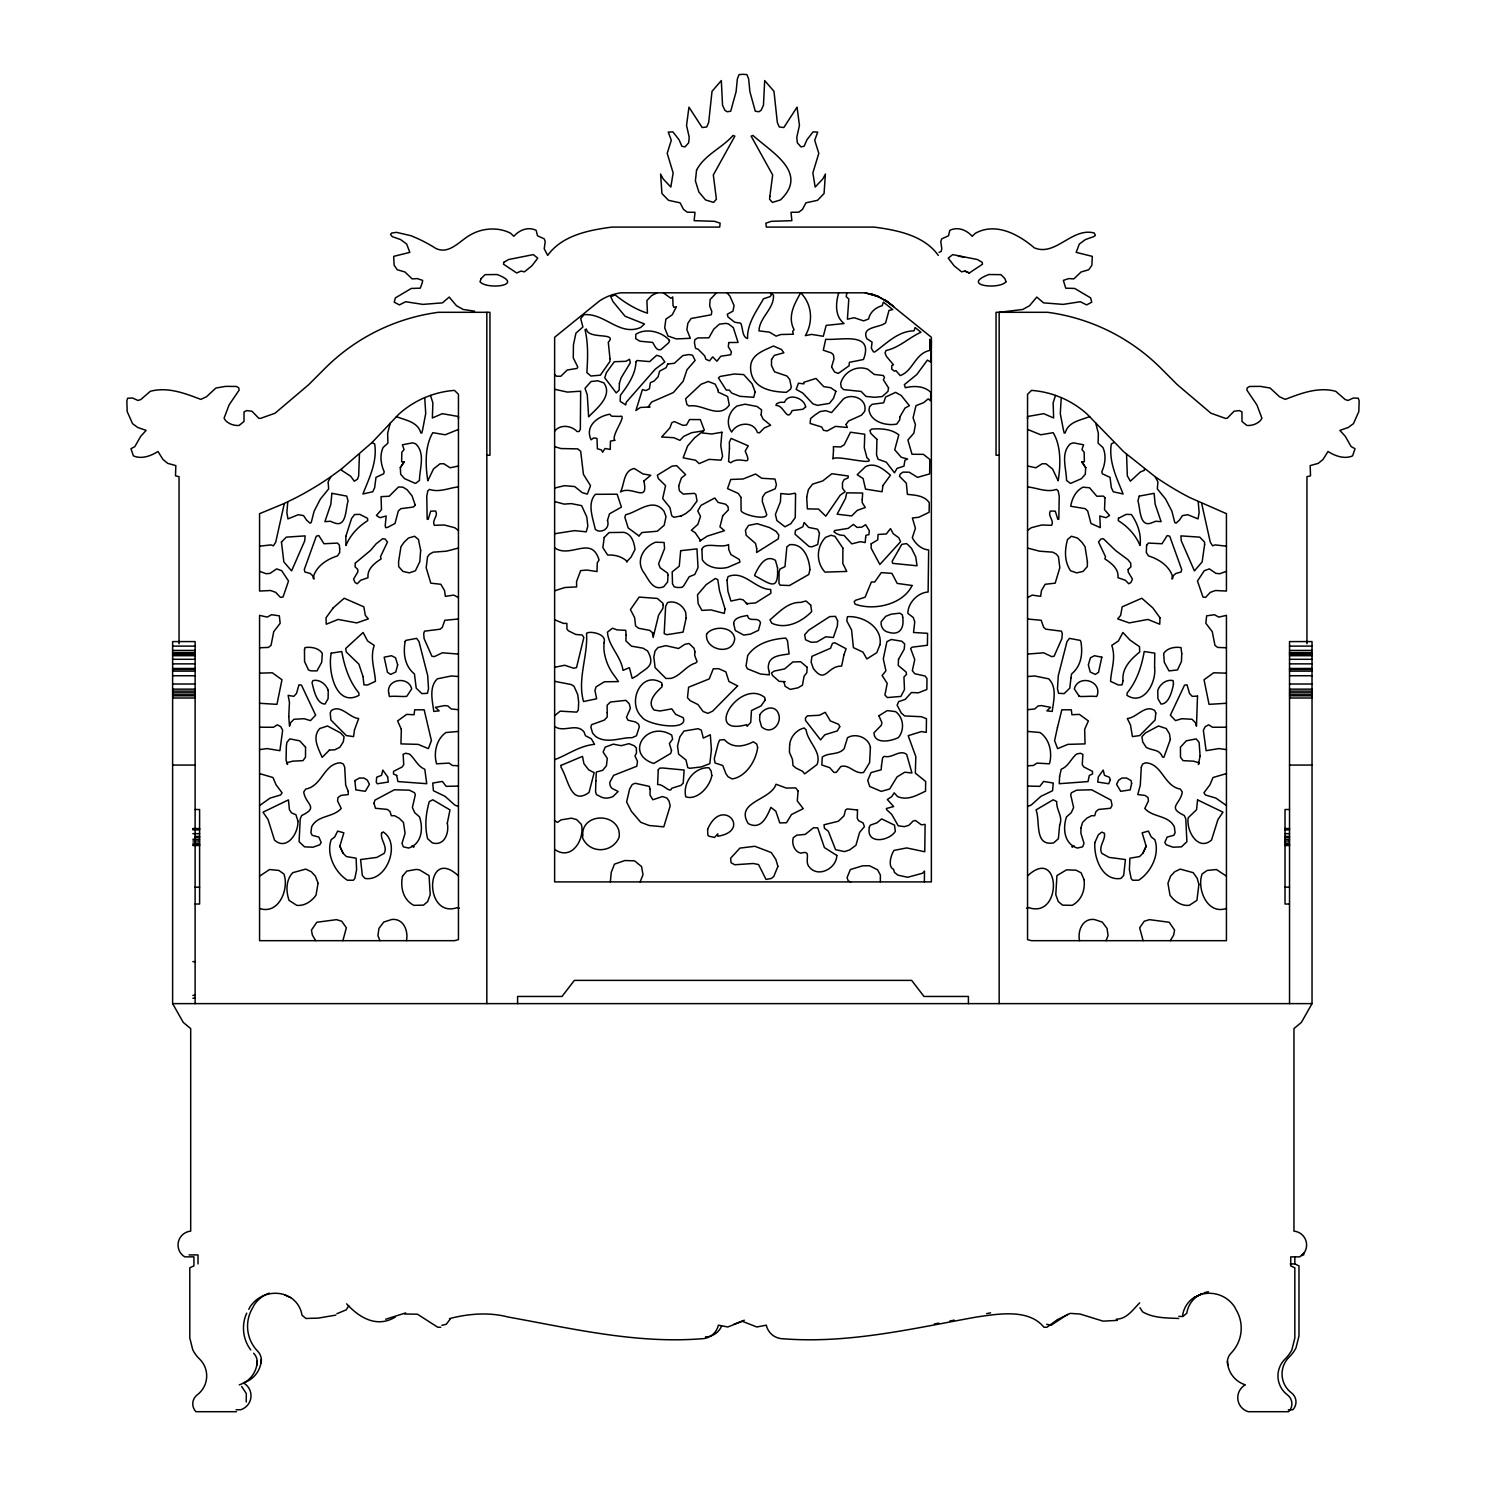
<?xml version="1.0" encoding="UTF-8"?>
<svg xmlns="http://www.w3.org/2000/svg" width="1486" height="1486" viewBox="0 0 1486 1486"><rect width="100%" height="100%" fill="white"/><g stroke="black" fill="none" stroke-linecap="round" stroke-linejoin="round"><path stroke-width="1.5" d="M924.366 881.904L924.496 871.037L922.527 873.248L907.63 877.279L897.915 875.143L894.461 872.412L893.495 869.254C887.625 867.081 890.876 854.747 894.07 850.382L906.739 847.93L924.756 851.757L925.109 824.396L921.301 824.786L915.432 820.476L913.147 820.996L908.986 825.232L904.491 826.643L898.231 825.807L891.711 814.365L886.64 809.684L886.38 808.495L893.68 806.564L887.309 799.524L891.73 796.626L894.163 792.837L897.6 796.607C907.835 800.843 916.658 795.289 925.537 791.184L925.667 781.469L915.339 773.147L915.822 756.653L908.206 735.681L921.45 731.558L926.298 732.394L926.465 718.722L921.209 716.698L904.621 715.936L901.296 713.039L897.117 705.2L898.677 701.615L905.197 699.386L911.42 692.513L918.367 692.829L926.855 689.485L926.985 678.545L925.072 676.019L914.726 673.715L912.33 670.65L914.763 659.598L910.621 648.49L912.125 647.172L927.413 645.258L927.58 633.315L913.537 632.516L914.763 621.78L913.277 617.526L907.872 613.384C907.853 603 917.716 592.561 928.118 592.022L928.657 549.931C921.469 549.486 915.487 543.857 912.311 537.728L915.413 528.31L912.385 517.982L918.757 517.277L929.14 512.298L929.27 502.695C924.496 495.562 915.19 495.154 907.426 494.374L906.33 483.191L899.476 476.3L900.256 474.015L902.968 472.139L909.191 472.195L917.549 477.359L929.642 473.904L929.827 459.415L923.382 454.344L911.995 454.27L907.89 439.986L913.871 433.169L915.413 424.494L913.073 417.826L915.989 405.659L923.753 402.613L928.156 398.88L930.589 400.718L930.7 392.23C923.958 385.747 913.89 385.71 905.327 387.716L904.342 384.651L916.806 374.528L927.394 360.132L931.09 362.231L931.369 340.61L929.753 339.31L929.753 350.436C914.893 353.575 913.091 371.054 900.219 375.568L895.854 370.59L894.442 371.203L891.674 369.104L891.86 365.5L893.476 364.776L886.418 356.38L885.024 352.925L886.046 350.51C899.383 347.65 909.005 337.582 920.967 332.251L915.116 327.57L913.983 330.839C898.064 331.081 886.64 343.433 874.845 351.922L873.508 351.978L871.335 348.281L872.078 342.096L866.84 338.678C860.97 326.103 879.805 328.109 885.656 322.741L889.018 310.388L892.733 309.59L883.408 302.104L882.164 305.726C875.625 307.416 869.979 312.209 868.586 318.988L863.645 320.865L854.171 317.725L847.41 319.193L848.803 299.039L846.221 296.624L846.834 292.816M259.567 647.766L268.353 647.432L271.046 645.333L273.721 631.68L280.148 623.303L279.349 615.836L271.548 614.721L267.22 617.099L259.567 615.371L259.567 940.675L454.493 940.675L458.45 939.654L458.45 394.329L454.493 390.391A93.339 93.339 0 0 0 430.476 395.406L424.736 397.616A93.525 93.525 0 0 0 398.917 414.092L372.02 442.549L341.631 468.87L341.613 470.3L350.659 476.226L354.337 481.204L357.513 479.142L358.665 475.854L359.445 454.196M406.458 940.675C408.557 931.016 403.56 918.107 391.728 919.481L383.741 922.082L378.967 928.397L377.927 935.604L379.952 940.675M1182.652 1315.203A25.448 25.448 0 0 1 1193.667 1297.798L1200.019 1294.733A30.277 30.277 0 0 1 1234.773 1307.16L1235.85 1309.352A35.794 35.794 0 0 1 1230.984 1353.244A12.482 12.482 0 0 0 1227.455 1360.99L1227.417 1362.068A12.482 12.482 0 0 0 1227.863 1365.281A25.503 25.503 0 0 0 1245.361 1384.841A14.637 14.637 0 0 0 1248.184 1411.7L1288.696 1411.7A11.256 11.256 0 0 0 1287.396 1394.834A23.646 23.646 0 0 1 1285.186 1358.91A33.751 33.751 0 0 0 1291.873 1349.845L1294.845 1337.994L1294.845 1267.799L1290.721 1265.868L1290.721 1256.859L1299.73 1256.859L1304.058 1253.014M1085.69 467.644L1085.3 474.275L1081.381 478.678L1070.514 483.452L1066.539 480.424C1066.428 468.443 1060.28 453.249 1070.366 443.794L1073.524 442.847L1083.573 444.797L1081.938 449.608L1084.186 452.264L1084.353 461.756L1081.882 461.96L1085.69 467.644L1081.882 461.96M610.356 881.904L611.266 872.245L614.498 864.128L624.919 860.524L634.578 860.858L641.562 866.561L643.011 874.752L640.095 881.904M239.283 1384.841A25.503 25.503 0 0 0 256.781 1365.281L257.189 1361.157A12.482 12.482 0 0 0 253.66 1353.244M236.07 1409.768L240.583 1409.768A14.637 14.637 0 0 0 243.407 1382.909A25.503 25.503 0 0 0 260.904 1363.349L261.313 1359.226M339.83 846.203L343.86 832.81L337.638 831.101L334.759 836.934L331.192 839.683C325.991 854.246 334.87 872.208 347.334 880.195L353.427 880.251L354.838 878.505L356.603 869.719L356.101 858.221L346.405 856.549L343.099 853.261L339.83 846.203L343.099 853.261M1226.433 647.766L1217.647 647.432L1214.954 645.333L1212.279 631.68L1205.852 623.303L1206.651 615.836L1214.452 614.721L1218.78 617.099L1226.433 615.371L1226.433 940.675L1031.507 940.675L1027.55 939.654L1027.55 394.329L1031.507 390.391A93.339 93.339 0 0 1 1055.524 395.406L1061.264 397.616L1060.28 413.535L1063.493 430.29L1064.217 433.113L1065.183 432.89C1068.285 421.597 1080.656 420.334 1089.665 416.563M1198.218 501.748L1199.146 512.559L1198.05 518.893L1187.685 514.695L1182.429 515.623L1179.401 520.137L1176.039 523.165L1174.794 522.552L1171.878 511.184L1165.618 499.073L1157.334 488.875L1157.891 481.873L1155.216 476.765L1123.732 451.763L1087.083 414.092A93.525 93.525 0 0 0 1061.264 397.616M1126.555 454.196L1127.335 475.854L1130.363 481.185L1140.338 472.009L1144.387 470.3L1144.369 468.87M838.68 292.816C835.708 303.181 834.649 316.072 844.029 323.539L826.179 325.378L823.3 336.282L811.597 334.406L805.338 335.632C813.399 321.96 812.155 304.128 800.675 292.816C794.416 303.961 787.227 316.388 794.044 329.706L792.632 331.415L793.375 334.22L780.744 334.517L776.156 336.152L769.451 332.14L758.993 330.895C759.253 317.465 774.633 308.456 773.426 295.027L770.417 292.816L771.234 295.101L770.082 296.624L763.525 298.742C756.56 311.131 746.975 323.669 747.588 338.585C741.848 337.062 743.093 327.552 740.678 323.168L734.697 322.239L728.01 316.964L727.286 314.252L732.988 311.131L734.065 305.54L729.905 296.123L726.988 292.816M246.249 1402.022L246.304 1393.534L241.642 1386.457M880.344 881.904L880.381 875.031L877.594 869.812L869.496 865.762L862.642 865.818L850.382 869.514L847.057 877.594L848.227 880.938L850.716 881.904M341.631 468.87L330.784 476.765A313.044 313.044 0 0 1 296.364 497.513L284.328 503.438L275.746 542.093L273.405 545.808L270.898 544.898L259.567 546.179M342.894 940.675L346.349 927.784L341.761 921.246L336.542 919.648L316.797 922.267L311.428 930.125L312.376 935.121L315.719 940.675M390.316 422.916L387.642 433.318L387.902 443.162L383.072 447.527C379.58 455.18 380.825 464.301 384.205 471.768L383.667 473.774L375.977 477.359L374.658 487.668L372.745 491.755L362.9 493.984C369.215 478.028 377.444 461.886 374.676 443.924L372.02 442.549M400.31 467.644L404.118 461.96L401.647 461.756L401.814 452.264L404.062 449.608L402.427 444.797L412.476 442.847L415.634 443.794C425.72 453.249 419.572 468.443 419.461 480.424L415.486 483.452L404.619 478.678L400.7 474.275L400.31 467.644L404.118 461.96M290.606 1297.575L284.625 1294.733A30.277 30.277 0 0 0 249.871 1307.16L248.794 1309.352M246.732 1313.16C241.196 1324.973 242.831 1339.666 250.818 1349.975M1146.17 846.203L1142.901 853.261L1139.595 856.549L1129.899 858.221L1129.397 869.719L1131.162 878.505L1132.573 880.251L1138.666 880.195C1151.13 872.208 1160.009 854.246 1154.808 839.683L1151.241 836.934L1148.362 831.101L1142.14 832.81L1146.17 846.203L1142.901 853.261M346.628 1303.835C358.182 1316.485 375.958 1328.763 395.35 1317.042M458.45 418.829L458.45 416.526L442.289 413.665L432.37 417.975L432.872 402.817L430.476 395.406M330.784 476.765L328.109 481.873L328.666 488.875L320.382 499.073L314.122 511.184L311.206 522.552L309.961 523.165L306.599 520.137L303.571 515.623L298.314 514.695L287.95 518.893L286.854 512.559L287.782 501.748M1289.532 1003.626L1289.532 641.58L1312.027 641.58L1312.027 1003.626L1301.383 1022.405L1293.953 1028.591L1293.953 1231.132A13.913 13.913 0 0 1 1301.587 1255.689M1170.281 940.675L1173.624 935.121L1174.572 930.125L1169.203 922.267L1149.458 919.648L1144.239 921.246L1139.651 927.784L1143.105 940.675M1106.048 940.675L1108.073 935.604L1107.033 928.397L1102.259 922.082L1094.272 919.481C1082.44 918.107 1077.443 931.016 1079.542 940.675M348.783 1305.804L346.164 1309.872L336.858 1313.717M1055.524 395.406L1053.128 402.817L1053.63 417.975L1043.711 413.665L1027.55 416.526L1027.55 418.829M450.388 1318.844L446.246 1324.267L441.881 1325.326M1027.55 597.558L1032.231 595.106L1040.646 596.35L1041.463 590.574L1045.16 584.277L1055.19 583.162L1059.815 567.763L1058.459 556.73L1056.36 554.148L1052.757 552.16L1039.606 551.195L1027.55 548.055M716.493 292.816L710.122 299.522L709.676 306.005L711.813 311.447L711.311 314.772L691.12 318.487L687.851 323.279L686.885 329.743L690.303 338.306L676.316 338.901L667.976 336.022L664.706 327.904L665.877 319.137L672.266 314.772L676.39 306.766L673.882 307.286L673.028 305.522L672.731 296.959L670.948 298.314L663.313 292.816M554.631 431.181C560.222 424.123 571.293 425.368 577.107 431.572L579.168 431.46L580.339 429.231L580.654 391.189L567.429 392.1L554.631 389.276M1139.688 1302.869C1132.964 1309.5 1126.852 1319.104 1116.246 1319.178M554.631 715.695L560.203 711.144L576.791 712.128L578.277 710.085L578.686 702.376L577.738 694.612L574.042 686.328L571.218 684.526L554.631 681.331M259.567 805.542L270.118 798.093L280.557 794.991L282.08 792.818L276.117 784.905L272.96 777.512L259.567 773.593M1027.55 530.428L1031.284 527.716L1041.667 525.004L1051.605 525.32C1054.577 520.397 1047.333 515.939 1050.361 511.035L1055.32 511.165L1057.828 519.376L1058.831 519.153L1059.221 496.175L1058.218 490.919L1056.49 489.396C1046.646 492.739 1037.414 487.947 1027.55 486.888M657.109 292.816L651.555 295.621L646.893 300.581L647.432 313.156C635.971 309.682 624.436 302.382 615.26 294.971L610.69 296.606L612.994 301.602L625.049 316.239L644.497 323.985L640.689 327.477C619.439 336.579 604.876 312.84 583.998 314.698L580.692 318.58L582.902 327.013L575.936 333.143L573.447 344.789L573.262 357.866L577.794 366.986L577.07 368.417L567.225 370.014L560.854 376.237L556.47 376.199L554.631 374.621M259.567 876.164L269.542 869.533L278.848 870.443L283.882 873.972C289.38 888.925 278.755 915.097 259.567 908.448M1027.55 875.886C1060.67 844.958 1062.992 919.444 1028.572 907.575L1026.696 908.206M554.631 667.27L564.736 665.264L573.577 668.217L576.512 667.623L583.849 637.457L582.252 635.005L575.695 634.448L568.376 630.77L566.946 629.042L566.872 623.396L563.454 623.396L554.631 619.773M1067.71 1314.311L1051.011 1325.326L1046.646 1324.267M1113.98 442.549L1111.324 443.924C1108.556 461.886 1116.785 478.028 1123.1 493.984L1113.255 491.755L1111.342 487.668L1110.023 477.359L1102.333 473.774L1101.795 471.768C1105.175 464.301 1106.42 455.18 1102.928 447.527L1098.098 443.162L1098.358 433.318L1095.684 422.916M1201.933 1293.619L1197.79 1295.866A25.448 25.448 0 0 0 1186.775 1313.253L1182.837 1316.54L1178.844 1316.355M458.45 466.028L450.128 467.793L443.868 463.762L440.005 463.799L433.485 468.963L427.819 480.777C425.423 465.341 424.606 446.394 432.816 432.667L445.187 434.785L458.45 429.435M939.022 252.416L941.102 251.468L941.79 248.738L940.787 241.549L941.715 238.874L948.532 235.772L949.814 230.349C957.894 226.392 966.587 229.977 972.178 236.293L975.392 233.228C995.954 221.99 1018.672 234.454 1034.367 247.883C1055.766 256.706 1071.945 227.079 1094.272 233.005L1095.368 235.364L1093.677 236.664L1085.412 239.562L1079.319 244.057L1076.18 252.36L1092.303 256.372L1091.876 265.251L1088.736 269.746L1081.065 271.994L1073.821 278.904L1068.731 278.588L1063.363 280.371L1065.722 288.173L1074.694 288.451L1090.613 297.869L1091.764 302.197L1086.582 304.927L1080.396 301.732L1063.159 304.389L1043.543 302.865L1036.801 297.07L1029.538 305.707L1022.777 309.478L999.168 312.301L999.168 1003.626M1202.508 1293.526L1194.038 1297.575M284.328 503.438L259.567 513.692L259.567 591.056L270.582 590.518L275.709 592.357L280.427 597.391L283.027 597.038L288.525 581.026L281.708 570.698L276.637 568.878L270.099 573.355L266.217 573.726L259.567 571.311M744.319 1320.218L733.935 1324.286M1226.433 571.311L1219.783 573.726L1215.901 573.355L1209.363 568.878L1204.292 570.698L1197.475 581.026L1202.973 597.038L1205.573 597.391L1210.291 592.357L1215.418 590.518L1226.433 591.056L1226.433 513.692L1189.636 497.513A313.044 313.044 0 0 1 1155.216 476.765M554.631 759.717C567.986 754.647 579.466 745.786 594.567 744.337L591.298 738.765L585.465 735.719L584.017 731.929C576.382 722.437 563.826 733.081 554.631 726.468M385.673 1319.215L405.697 1312.918M1226.433 773.593L1213.04 777.512L1209.883 784.905L1203.92 792.818L1205.443 794.991L1215.882 798.093L1226.433 805.542M259.567 749.613L267.071 748.572L279.907 750.69L282.637 730.239L280.743 726.673L277.38 724.815L273.443 727.267L259.567 727.211M449.478 1318.621C468.35 1313.68 489.005 1312.008 508.008 1317.005C571.961 1328.521 635.897 1343.901 701.392 1338.775A17.386 17.386 0 0 0 718.11 1326.181L718.295 1325.159L727.806 1326.979L742.313 1321.295L756.838 1326.979L766.349 1325.159L766.535 1326.181A17.386 17.386 0 0 0 783.252 1338.775C848.747 1343.901 912.683 1328.521 976.636 1317.005C997.886 1313.995 1028.628 1308.349 1043.934 1327.239L1046.887 1327.258L1057.419 1319.642L1070.18 1313.383L1079.969 1314.014L1103.095 1321.147L1117.361 1320.385M969.299 272.978L982.469 264.229L982.227 262.335L977.454 259.548L952.693 254.608L948.235 258.137L954.179 265.883L961.609 271.845L964.971 271.084L969.299 272.978L964.971 271.084M458.45 486.888C448.586 487.947 439.354 492.739 429.51 489.396L427.782 490.919L426.779 496.175L427.169 519.153L428.172 519.376L430.68 511.165L435.639 511.035C438.667 515.939 431.423 520.397 434.395 525.32L444.333 525.004L454.716 527.716L458.45 530.428M1226.433 908.448C1207.245 915.097 1196.62 888.925 1202.118 873.972L1207.152 870.443L1216.458 869.533L1226.433 876.164M1027.55 676.52L1034.646 675.963L1048.689 678.842C1057.308 687.164 1053.518 701.039 1052.218 711.423L1046.85 710.865L1050.583 707.336L1041.352 705.571L1038.082 705.999L1034.72 708.971L1027.55 709.695M986.611 1313.624L990.605 1312.862M934.36 1323.952L938.78 1323.116M949.833 1320.998L954.235 1320.144M404.675 1314.014L417.455 1314.2L437.757 1327.258L440.71 1327.239M335.817 1315.11L318.338 1318.101L305.93 1318.472L301.992 1315.203A25.448 25.448 0 0 0 290.977 1297.798L284.625 1294.733M458.45 786.075L446.19 786.354L442.401 781.432L432.742 783.048L433.41 790.719L445.113 796.366L454.735 805.003L458.45 806.508M1226.433 727.211L1212.557 727.267L1208.62 724.815L1205.257 726.673L1203.363 730.239L1206.093 750.69L1218.929 748.572L1226.433 749.613M458.45 709.695L451.28 708.971L447.918 705.999L444.648 705.571L435.417 707.336L439.15 710.865L433.782 711.423C432.482 701.039 428.692 687.164 437.311 678.842L451.354 675.963L458.45 676.52M1027.55 654.081L1043.655 652.8L1051.661 656.608L1054.076 656.273L1061.914 638.553L1062.304 633.649L1061.487 631.178L1045.828 629.191L1043.674 627.333L1041.184 620.275L1027.55 619.03M458.45 731.428L445.93 732.524C436.29 739.266 433.485 752.845 436.531 763.804L449.088 763.117L452.468 765.476L458.45 765.773M1027.55 806.508L1031.265 805.003L1040.887 796.366L1052.59 790.719L1053.258 783.048L1043.599 781.432L1039.81 786.354L1027.55 786.075M1226.433 703.287L1209.047 704.345L1204.032 679.752L1213.709 672.768L1226.433 673.177M1027.55 765.773L1033.532 765.476L1036.912 763.117L1049.469 763.804C1052.515 752.845 1049.71 739.266 1040.07 732.524L1027.55 731.428M458.45 548.055L446.394 551.195L433.243 552.16L429.64 554.148L427.541 556.73L426.185 567.763L430.81 583.162L440.84 584.277L444.537 590.574L445.354 596.35L453.769 595.106L458.45 597.558M259.567 673.177L272.291 672.768L281.969 679.752L276.953 704.345L259.567 703.287M458.45 619.03L444.816 620.275L442.326 627.333L440.172 629.191L424.513 631.178L423.696 633.649L424.086 638.553L431.924 656.273L434.339 656.608L442.345 652.8L458.45 654.081M865.131 292.816L620.869 292.816A51.973 51.973 0 0 0 599.545 300.896L554.631 337.285L554.631 881.904L931.369 881.904L931.369 337.285L886.436 300.934L876.35 295.733L865.131 292.816L878.467 296.606L890.021 303.571M486.832 455.236L489.953 455.236L489.953 312.301L438.389 312.301A197.285 197.285 0 0 0 325.564 367.785L308.735 384.633L275.077 413.201L260.496 418.402L258.75 418.198L251.951 411.232L246.695 410.582L244.057 411.882L244.001 421.485L239.097 425.442A17.275 17.275 0 0 1 225.593 420.612L224.07 418.216L229.104 404.898L239.135 390.094L238.726 387.753L236.33 386.453L225.593 386.379L215.897 388.032L206.405 396.799L200.777 399.381C184.858 393.288 167.658 386.639 150.309 391.301L140.743 399.585L137.938 400.458L132.551 398.007L127.703 398.211L126.849 400.867L127.164 411.529L132.551 423.64L137.696 427.466L146.148 430.383L140.743 436.29L134.836 446.617L130.954 448.716L133.406 455.849C141.449 459.508 150.922 455.979 157.98 451.484L163.014 459.508L167.751 463.372L175.831 465.601L175.478 475.836L179.044 476.672L179.044 643.81M999.168 455.236L996.047 455.236L996.047 312.301L1047.611 312.301A197.285 197.285 0 0 1 1160.436 367.785L1177.265 384.633L1210.923 413.201L1225.504 418.402L1227.25 418.198L1234.049 411.232L1239.305 410.582L1241.943 411.882L1241.999 421.485L1246.903 425.442A17.275 17.275 0 0 0 1260.407 420.612L1261.93 418.216L1256.896 404.898L1246.865 390.094L1247.274 387.753L1249.67 386.453L1260.407 386.379L1270.103 388.032L1279.595 396.799L1285.223 399.381C1301.142 393.288 1318.342 386.639 1335.691 391.301L1345.257 399.585L1348.062 400.458L1353.449 398.007L1358.297 398.211L1359.151 400.867L1358.836 411.529L1353.449 423.64L1348.304 427.466L1339.852 430.383L1345.257 436.29L1351.164 446.617L1355.046 448.716L1352.594 455.849C1344.551 459.508 1335.078 455.979 1328.02 451.484L1322.986 459.508L1318.249 463.372L1310.169 465.601L1310.522 475.836L1306.956 476.672L1306.956 643.81M172.617 646.113L195.112 646.113M1289.532 646.113L1312.027 646.113M172.617 650.422L195.112 650.422M1289.532 650.422L1312.027 650.422M172.617 652.558L195.112 652.558M1289.532 652.558L1312.027 652.558M172.617 653.524L195.112 653.524M1289.532 653.524L1312.027 653.524M172.617 654.007L195.112 654.007M1289.532 654.007L1312.027 654.007M172.617 655.697L195.112 655.697M1289.532 655.697L1312.027 655.697M172.617 659.301L195.112 659.301M1289.532 659.301L1312.027 659.301M172.617 663.87L195.112 663.87M1289.532 663.87L1312.027 663.87M172.617 668.459L195.112 668.459M1289.532 668.459L1312.027 668.459M172.617 669.424L195.112 669.424M1289.532 669.424L1312.027 669.424M172.617 671.133L195.112 671.133M1289.532 671.133L1312.027 671.133M172.617 675.74L195.112 675.74M1289.532 675.74L1312.027 675.74M172.617 684.024L195.112 684.024M1289.532 684.024L1312.027 684.024M172.617 689.151L195.112 689.151M1289.532 689.151L1312.027 689.151M172.617 691.12L195.112 691.12M1289.532 691.12L1312.027 691.12M172.617 692.847L195.112 692.847M1289.532 692.847L1312.027 692.847M172.617 694.816L195.112 694.816M1289.532 694.816L1312.027 694.816M172.617 695.801L195.112 695.801M1289.532 695.801L1312.027 695.801M172.617 698.011L195.112 698.011M1289.532 698.011L1312.027 698.011M172.617 765.067L195.112 765.067M1289.532 765.067L1312.027 765.067M195.112 809.517L199.607 809.517L199.607 904.027L195.112 904.027M1289.532 809.517L1285.018 809.517L1285.018 904.027L1289.532 904.027M192.864 828.538L199.607 828.538M1285.018 828.538L1289.532 828.538M192.864 829.169L199.607 829.169M1285.018 829.169L1289.532 829.169M192.864 829.838L199.607 829.838M1285.018 829.838L1289.532 829.838M192.864 833.665L199.607 833.665M1285.018 833.665L1289.532 833.665M195.112 836.432L199.607 836.432M1285.018 836.432L1289.532 836.432M195.112 837.287L199.607 837.287M1285.018 837.287L1289.532 837.287M192.864 839.256L199.607 839.256M1285.018 839.256L1289.532 839.256M192.864 840.983L199.607 840.983M1285.018 840.983L1289.532 840.983M192.864 843.138L199.607 843.138M1285.018 843.138L1289.532 843.138M192.864 844.661L199.607 844.661M1285.018 844.661L1289.532 844.661M195.112 845.051L199.607 845.051M1285.018 845.051L1289.532 845.051M192.864 845.497L199.607 845.497M1285.018 845.497L1289.532 845.497M195.112 887.161L199.607 887.161M1285.018 887.161L1289.532 887.161M459.304 908.206L457.428 907.575C423.008 919.444 425.33 844.958 458.45 875.886M192.864 961.628L195.112 961.628M192.864 995.379L195.112 995.379M192.864 998.22L195.112 998.22M195.112 1003.626L195.112 641.58L172.617 641.58L172.617 1003.626L1312.027 1003.626M189.038 1254.927L198.028 1254.927L198.028 1263.917M1302.293 1254.927L1303.854 1254.927M1290.201 1263.917L1294.845 1263.917L1298.968 1265.868L1298.968 1336.044L1295.996 1347.913A33.751 33.751 0 0 1 1289.291 1356.959A23.646 23.646 0 0 0 1291.501 1392.902A11.256 11.256 0 0 1 1292.82 1409.768L1288.306 1409.768M236.46 1411.7L195.948 1411.7A11.256 11.256 0 0 1 197.248 1394.834A23.646 23.646 0 0 0 199.458 1358.91A33.751 33.751 0 0 1 192.771 1349.845L189.799 1337.994L189.799 1267.799L193.923 1265.868L193.923 1256.859L184.914 1256.859L183.057 1255.689A13.913 13.913 0 0 1 190.691 1231.132L190.691 1028.591L183.261 1022.405L172.617 1003.626M554.631 446.636L560.909 448.549L577.794 448.883L580.692 451.335L583.422 474.313L590.499 485.662L587.341 494.114L582.196 492.628L574.729 486.572L564.513 485.662L554.631 488.04M1178.714 1318.472C1166.547 1317.915 1153.34 1318.212 1142.604 1311.822L1139.966 1307.736M1226.433 546.179L1215.102 544.898L1212.595 545.808L1210.254 542.093L1201.672 503.438M1027.55 429.435L1040.813 434.785L1053.184 432.667C1061.394 446.394 1060.577 465.341 1058.181 480.777L1052.515 468.963L1045.995 463.799L1042.132 463.762L1035.872 467.793L1027.55 466.028M554.631 590.815L564.847 587.509L576.642 586.896L576.549 581.546L580.654 570.624L586.859 570.048L597.019 571.553L597.279 562.804L599.062 559.981C591.484 534.774 570.531 558.996 554.631 547.814M474.573 311.168L463.223 309.478L456.462 305.707L449.199 297.07L442.456 302.865L422.841 304.389L405.604 301.732L399.418 304.927L394.236 302.197L395.387 297.869L411.306 288.451L420.278 288.173L422.358 282.489L422.637 280.371L417.269 278.588L412.179 278.904L404.935 271.994L397.264 269.746L394.124 265.251L393.697 256.372L409.82 252.36L406.681 244.057L400.588 239.562L392.323 236.664L390.539 234.491L391.728 233.005L396.595 232.373L410.916 235.698A150.216 150.216 0 0 1 435.881 248.441C449.385 255.035 460.103 240.323 470.672 234.732C482.616 227.915 498.33 226.875 510.608 233.228L513.822 236.293C519.413 229.977 528.106 226.392 536.186 230.349L537.468 235.772L544.285 238.874L545.213 241.549L544.21 248.738L547.684 255.406C561.968 235.364 588.939 230.089 611.935 227.098L719.67 227.098L720.153 223.179L714.599 221.321L694.148 220.671L694.984 212.294L687.238 212.182L683.504 209.377L680.105 202.839L668.477 200.313L661.939 193.533L660.601 174.048L663.109 178.859L670.836 187.05L673.139 172.915L667.195 153.337L671.3 140.26L668.273 132.105L672.861 131.845L679.046 139.74L681.888 146.278L685.009 146.891L688.687 142.767L689.207 137.214L686.551 125.4L688.947 107.141L702.154 127.517L706.723 126.979L708.673 122.465L712.017 91.333L721.323 80.578L722.53 105.19L724.945 110.373L727.137 111.747L730.703 111.227L736.09 91.723L737.372 78.888L739.044 74.616L743 74.3L746.956 74.616L748.628 78.888L749.91 91.723L755.297 111.227L758.863 111.747L761.055 110.373L763.47 105.19L764.677 80.578L773.983 91.333L777.327 122.465L779.277 126.979L783.846 127.517L797.053 107.141L799.449 125.4L796.793 137.214L797.313 142.767L800.991 146.891L804.112 146.278L806.954 139.74L813.139 131.845L817.727 132.105L814.7 140.26L818.805 153.337L812.861 172.915L815.164 187.05L822.891 178.859L825.399 174.048L824.061 193.533L817.523 200.313L805.895 202.839L802.496 209.377L798.762 212.182L791.016 212.294L791.852 220.671L771.401 221.321L765.847 223.179L766.33 227.098L874.065 227.098C897.061 230.089 924.032 235.364 938.316 255.406M554.631 533.753L574.525 530.632L586.227 531.821L587.824 526.137L586.784 516.924L581.602 505.63L571.33 503.624L564.048 504.107L554.631 501.562M958.284 256.075L963.782 257.208M874.177 294.971L869.7 293.708L878.467 296.606L871.948 294.284M396.335 416.563C405.344 420.334 417.715 421.597 420.817 432.89L421.783 433.113L422.507 430.29L425.72 413.535L424.736 397.616M554.631 820.811L557.491 822.371L561.058 819.882L571.441 818.173L576.679 819.603L581.36 824.396C584.982 838.958 571.85 861.546 554.631 849.398M884.541 299.726L893.68 306.562L886.436 300.934M1227.455 1361.157L1227.863 1365.281M257.189 1360.99L257.227 1362.068A12.482 12.482 0 0 1 256.781 1365.281M1294.845 1256.859L1294.845 1263.917M968.408 1003.626L968.408 996.456L923.995 996.456L911.642 980.388L574.358 980.388L562.005 996.456L517.592 996.456L517.592 1003.626M486.832 312.301L486.832 1003.626M721.602 1326.014A17.386 17.386 0 0 1 709.212 1336.434M707.373 1336.731A17.386 17.386 0 0 1 705.516 1336.843M260.904 1363.349A12.482 12.482 0 0 0 261.35 1360.136L261.295 1359.04A12.482 12.482 0 0 0 257.784 1351.313A35.794 35.794 0 0 1 252.899 1307.42L253.995 1305.228A30.277 30.277 0 0 1 269.263 1293.099M1204.124 1292.801A30.277 30.277 0 0 1 1208.415 1291.743M405.102 641.58C403.077 653.859 404.694 665.914 414.445 673.994L416.229 688.185L421.894 693.628L427.429 693.293L428.525 688.78L427.708 675.703L418.996 641.562L416.6 638.367L405.771 640.392L405.102 641.58M607.198 712.704L607.198 717.032L604.393 720.078L591.595 724.685L590.871 727.118L592.598 733.118L595.44 736.294C606.604 744.579 621.965 736.963 631.977 737.743L636.454 735.774L639.333 726.765L638.46 724.072L635.506 721.955L628.076 720.246L626.46 717.348L630.361 708.358L629.302 703.881L625.903 700.352L610.505 702.024L607.124 705.2L607.198 712.704M658.242 769.822L657.611 784.608C662.997 783.438 670.353 794.137 671.616 788.304L680.904 785.388L683.207 783.215L684.136 770.027L662.533 767.983L659.561 768.206L658.242 769.822M339.681 548.854L339.681 552.513L337.508 555.894C326.716 559.312 316.035 566.277 313.026 577.85L313.955 579.076L313.657 576.587L310.24 573.485L304.89 571.999L304.296 569.51L316.314 536.167L318.803 535.554L323.985 543.746L337.545 543.077L339.384 545.195L339.681 548.854M381.531 833.274C380.323 840.333 387.883 846.277 384.187 853.354L376.887 857.403L360.578 859.54L362.324 875.421L365.036 878.43C386.75 882.071 401.276 843.268 383.128 831.9L381.531 833.274M388.682 692.885L389.406 696.525C394.422 695.745 405.306 697.083 406.867 696.21L411.696 688.835C408.316 675.461 386.156 679.269 388.682 692.885M809.926 569.565L808.774 574.488L789.419 585.54L780.113 585.168L778.961 583.274L779.091 571.869L780.001 569.027L784.961 566.649L786.874 546.774L789.772 544.675C803.61 543.226 809.201 558.365 809.926 569.565M865.595 537.691L865.205 542.557L860.375 541.684L851.794 543.876L844.029 535.387A14.024 14.024 0 0 1 833.943 531.765L834.705 530.539L848.19 528.366L853.41 524.409L857.106 527.437L861.917 527.103L865.632 524.688L869.31 530.706L868.92 534.644L865.966 535.276L865.595 537.691M871.186 543.802L871.168 548.241L879.861 564.494L900.59 541.684L898.807 537.783L893.179 533.678L890.504 528.589L886.38 533.938L878.059 534.458L877.762 539.845L871.186 543.802M1094.885 842.525C1093.603 857.682 1102.333 881.439 1120.964 878.43L1123.676 875.421L1125.422 859.54L1109.113 857.403L1101.813 853.354C1098.117 846.277 1105.677 840.333 1104.469 833.274L1101.813 832.141L1098.34 834.779L1094.885 842.525M1128.19 569.51L1128.171 571.98L1132.443 579.15L1130.902 582.549L1128.728 583.757L1125.366 580.283L1118.029 577.701C1118.847 568.692 1111.435 563.268 1104.878 558.885L1105.51 556.767L1098.525 541.981L1100.959 539.009L1103.355 538.712L1115.54 550.489L1127.93 559.702L1130.66 563.083L1130.957 566.779L1128.19 569.51M1198.886 884.393L1196.936 900.367L1189.302 905.327C1181.463 906.237 1174.312 901.315 1169.984 895.166L1167.94 883.26L1170.559 876.201L1174.664 871.78L1180.255 869.106L1193.221 872.672L1197.177 878.263L1198.886 884.393M305.559 747.179L305.503 757.173L302.958 760.646L292.612 761.166L286.631 762.82L287.597 764.454L286.074 760.145L286.352 746.381L286.891 742.35L289.807 738.895L299.67 740.808L305.559 747.179M373.933 803.276L375.494 808.273L387.382 809.443L390.001 811.505L391.32 815.721L394.477 815.684L399.214 818.247L403.43 822.427L405.084 833.33L402 843.361L403.356 846.834L408.65 848.06C421.931 843.807 423.417 828.389 419.498 816.873L414.78 812.749L412.384 807.53L415.318 794.787L414.538 792.725L409.374 790.18L394.384 789.772L375.011 800.1L373.933 803.276M396.688 775.432L397.951 781.58L426.742 783.698L424.792 769.265C417.38 766.2 415.114 758.807 409.43 754.034L405.659 753.253L403.133 754.349L403.728 764.621L402.149 766.98L393.511 771.364L393.493 773.983L396.688 775.432M777.512 567.745C778.757 592.524 769.897 583.496 754.814 575.806L754.647 575.082C758.306 567.392 764.937 553.721 775.451 560.352L777.512 567.745M1059.611 776.268L1059.258 783.698L1088.049 781.58L1089.312 775.432L1092.507 773.983L1092.489 771.364L1083.851 766.98L1082.272 764.621L1082.867 754.349L1080.341 753.253L1076.57 754.034C1070.886 758.807 1068.62 766.2 1061.208 769.265L1059.611 776.268M447.305 823.225C449.348 832.884 444.481 846.463 432.352 842.878L427.615 838.717C424.513 825.696 425.832 813.975 429.25 801.623L432.779 799.784L449.979 809.907L447.305 823.225M667.771 364.033L666.081 367.729L659.598 371.166L658.131 376.757L654.1 381.029L650.348 382.701L649.419 388.812L645.908 390.539L642.416 389.592L635.897 410.545L640.41 407.461L650.088 407.015L648.342 406.774L651.574 402.074L673.362 392.545L683.188 381.196L686.959 369.791L695.132 360.429L692.532 355.21L688.872 354.541L682.761 355.618L674.365 363.29L667.771 364.033M842.878 548.093L842.822 563.51L846.779 571.441L824.953 572.11C815.87 562.172 816.316 547.015 825.529 537.375L831.027 535.276L834.891 536.279L842.878 548.093M876.944 439.41L876.536 454.753L878.022 459.23L886.288 462.146L894.498 472.827L897.042 468.369L903.952 466.177L904.918 460.27L907.575 458.988L901.24 457.279L894.721 449.794L898.807 434.878C891.581 428.99 880.882 428.414 871.836 429.045L869.904 430.531L870.833 433.41L876.944 439.41M1084.018 879.619C1085.374 889.891 1081.678 900.219 1072.223 905.327L1062.546 905.16L1058.329 901.593L1055.784 894.721L1056.936 875.588L1066.539 869.849L1076.087 870.183L1081.121 872.839L1084.018 879.619M614.777 440.302L610.449 441.101L610.226 449.404L605.006 448.493L602.61 452.283L601.477 449.924L597.391 448.772L596.982 438.407L593.62 437.943L591.094 439.819C584.481 426.018 598.041 416.117 609.762 414.241L611.6 416.21L619.681 416.433C628.485 413.591 610.709 435.417 614.777 440.302M680.681 550.674L679.251 566.222L672.192 571.869L672.489 583.812L674.217 586.859L677.727 587.546L682.111 587.323L683.653 585.893L689.151 576.791L694.779 574.488L698.011 567.633L696.99 548.891L680.681 550.674M718.202 390.354L718.184 392.081L727.638 396.539L729.292 405.158C718.685 419.646 702.599 403.449 689.058 405.994L686.941 404.582L685.603 398.75L701.058 384.28L708.339 381.475L715.175 384.187L718.202 390.354M727.025 580.227L727.936 591.261L730.926 601.068L739.824 599.155L743.093 599.824L747.421 604.096L746.139 602.666L746.901 603.706L755.65 602.889L770.881 593.304L770.751 589.515C754.721 589.162 744.207 569.825 728.047 576.605L727.025 580.227M733.62 623.507L735.291 630.528L743.78 635.079L750.449 634.113L758.436 630.324L760.498 622.801C758.362 615.947 748.424 623.136 747.569 615.445C742.777 616.43 734.028 617.21 733.62 623.507M870.406 747.439L869.589 762.69L863.607 772.441C855.007 774.67 849.379 764.008 840.89 766.479L836.265 772.404L833.925 772.423L829.708 767.668L821.814 764.993L822.278 757.117C828.519 752.25 838.438 755.39 844.122 748.74L847.54 737.688C855.955 732.635 868.808 737.725 870.406 747.439M1080.954 827.981L1080.916 833.33L1084 843.361L1082.644 846.834L1077.35 848.06C1064.069 843.807 1062.583 828.389 1066.502 816.873L1071.22 812.749L1073.616 807.53L1070.682 794.787L1071.462 792.725L1076.626 790.18L1091.616 789.772L1110.989 800.1L1112.067 805.375L1110.506 808.273L1098.618 809.443L1095.999 811.505L1094.68 815.721L1091.523 815.684L1086.786 818.247L1082.57 822.427L1080.954 827.981M1154.585 667.4C1156.647 682.167 1143.774 706.407 1127.02 695.337L1127.15 692.922C1136.864 681.164 1141.601 666.341 1144.239 651.518L1154.771 653.171L1154.585 667.4M415.263 505.24L413.238 507.06L400.867 508.658L398.304 511.017L395.016 523.462L387.735 527.344L385.673 527.66L385.208 525.598L386.193 515.976L379.989 517.704L376.422 515.475L381.475 509.661L381.048 496.658L389.202 496.231L398.471 486.981L402.985 487.167L407.201 489.823L412.105 495.99L415.263 505.24M769.339 671.951L769.321 674.848L760.479 674.031L747.291 668.719L746.046 665.839L747.718 655.53C755.984 643.252 771.866 638.98 785.778 638.07L787.487 640.763L789.085 653.933C780.169 655.512 767.89 655.382 768.281 668.18L769.339 671.951M836.804 855.453C836.655 868.697 817.003 878.95 808.384 865.781C804.706 859.688 811.988 849.695 800.935 853.187C794.416 851.868 791.351 843.491 793.338 837.621L796.775 835.188L805.245 834.389L813.511 827.776L817.709 827.869L824.396 847.559L836.804 855.453M1079.133 696.21C1080.693 697.083 1091.578 695.745 1096.594 696.525L1097.318 695.076C1101.665 680.625 1078.427 674.161 1074.304 688.835L1079.133 696.21M603.985 642.639L603.91 649.401A51.639 51.639 0 0 0 615.204 676.836L618.455 681.61L604.449 681.758L596.053 686.866L594.939 690.47L596.648 698.773L583.552 701.541C577.144 679.083 588.01 656.292 586.543 633.333C589.273 630.603 607.551 633.76 603.985 642.639M609.984 358.665L609.947 361.414L600.381 375.178L590.889 376.014L586.859 372.596C587.824 358.089 588.326 343.489 585.02 329.651L586.394 329.056C588.047 339.941 618.12 331.861 608.294 342.207L609.984 358.665M607.495 520.379C609.799 527.103 604.263 532.452 597.651 530.781L595.292 529.406C593.025 518.447 586.859 503.624 595.366 494.318L617.136 494.206L621.408 507.116L609.501 513.822L607.495 520.379M662.032 684.99L662.013 686.829C656.013 692.439 646.206 701.745 654.156 710.048L660.118 710.977L671.765 708.878L675.647 714.339L683.151 717.664C689.337 731.855 646.503 725.112 641.711 716.846C626.628 702.599 641.023 669.945 661.753 682.836L662.032 684.99M701.894 549.356L702.358 559.869C707.485 567.949 719.168 569.602 727.917 567.318L739.935 562.098L739.322 559.498L730.945 554.594L728.753 549.56L728.567 544.563C720.951 548.65 704.531 541.313 701.894 549.356M328.239 690.358L328.109 698.643L325.007 704.048C316.611 703.992 313.825 690.006 312.023 682.668L312.896 680.607C319.62 678.991 326.084 684.247 328.239 690.358M348.263 791.406L348.207 794.564L340.944 795.419L337.935 797.555L337.582 801.01L341.223 808.44C333.18 817.69 317.688 814.885 311.651 826.773L310.908 832.847L312.209 835.299L318.84 837.082L321.199 842.562L319.731 844.81L312.952 847.206L304.537 846.853L299.095 841.689L300.228 818.767L301.751 815.461C319.416 807.121 305.559 804.632 303.72 791.982L305.744 789.047C322.053 786.261 323.911 763.358 340.517 762.82L343.415 764.101L344.696 767.203L345.699 785.11L348.263 791.406M588.586 415.839L588.567 416.823C596.945 408.26 612.994 395.703 603.873 382.886L597.744 380.769L591.094 381.493L585.001 388.329L587.267 394.849L588.586 415.839M363.011 676.52L363.959 684.879L367.599 684.99L375.438 681.35C374.806 668.923 369.81 658.298 374.212 645.407L367.562 640.93L363.104 632.497L345.681 648.49L346.312 652.02L358.888 664.168L363.011 676.52M756.708 548.557L756.634 552.476L778.181 538.954L778.831 535.127L776.175 531.449L769.599 527.586L757.173 523.666L748.535 525.412L745.452 530.261L746.195 535.313L755.538 543.449L756.708 548.557M1087.418 561.764L1087.325 566.612L1083.034 571.423L1076.718 572.872L1070.57 570.773C1064.199 561.485 1064.608 549.894 1067.542 539.492L1071.425 536.26L1077.554 538.043L1081.882 542.223L1085.04 546.699L1087.418 561.764M281.448 542.074L283.845 561.894L291.59 570.903L304.741 540.755L305.132 535.889L286.296 537.133L281.448 542.074M401.331 729.292L400.96 743.892L418.16 744.375L428.395 748.647L431.404 740.622L424.179 709.806L414.687 709.788L414.074 714.747L406.662 714.376L397.598 720.933L401.331 729.292M795.567 494.336L795.251 517.611L790.738 523.759L784.961 526.787L776.918 520.583L775.395 514.435L780.447 501.711L780.819 493.556L789.047 494.299L795.066 493.203L795.567 494.336M595.867 780.93L595.57 791.871L596.443 794.583L599.471 796.106A12.315 12.315 0 0 0 609.446 797.703L612.734 796.756L618.139 791.518L611.805 788.249A7.69 7.69 0 0 1 609.836 782.193L613.644 775.339L636.825 766.237L637.494 761.389L634.968 755.91L636.472 753.142L636.324 747.904L634.262 745.786L628.968 743.669L621.185 745.693L613.309 744.152L605.248 747.105L603.112 752.009L607.291 758.362L606.437 765.699L602.703 770.287L596.332 772.033L595.867 780.93M755.129 391.877L753.736 397.319L739.935 396.316L731.651 393.028L729.329 390.094L726.283 390.112L718.444 377.89L720.171 376.441L734.233 374.008L743.687 374.583L752.102 383.852L755.129 391.877M789.642 744.746L789.419 752.232L792.447 759.365L792.985 765.55L796.032 768.095L802.607 771.29L804.669 773.872L817.04 764.547C822.092 751.879 807.641 742.034 806.174 729.997L804.186 727.991C796.422 729.83 790.459 736.833 789.642 744.746M329.428 750.077L334.777 749.817L339.83 747.291L343.285 741.923L344.065 736.684L340.554 732.932L327.514 725.985L319.75 728.53C311.744 737.223 318.357 748.442 322.146 757.358L329.428 750.077M761.148 414.91L763.042 419.071L770.64 425.219L764.268 427.968L759.476 432.835L757.433 432.593C753.792 420.798 736.815 422.228 731.669 432.092C725.354 423.603 728.493 411.603 737.112 405.994L745.006 404.192L757.024 406.495L761.575 409.857L761.148 414.91M771.531 359.519L771.494 365.575L774.577 371.834L787.004 376.051L789.716 379.469L791.276 387.01L790.515 389.239L786.354 392.323C771.16 391.821 752.38 388.589 750.69 369.754C749.148 354.894 763.358 350.826 773.426 345.997L781.525 349.526L783.865 352.795L774.355 355.377L771.531 359.519M862.233 499.556L862.14 502.491L865.261 507.506L857.311 510.33L851.627 515.939L837.138 514.193L845.553 498.33L846.723 492.832L862.66 493.036L862.233 499.556M857.515 810.019L857.255 818.229L858.574 820.662L863.106 822.947L864.425 826.625L859.614 832.364L855.917 845.311L849.639 849.936L844.475 851.589L835.578 849.676L828.334 831.231L824.451 828.278L824.006 824.786L838.364 821.238L844.029 815.814L845.478 810.093L847.28 808.886L857.515 810.019M902.708 617.266C904.342 627.538 900.126 635.711 888.869 632.367A9.139 9.139 0 0 1 881.235 621.612L885.749 616.318L891.21 614.164L899.81 613.161L902.355 614.851L902.708 617.266M288.748 716.531L289.529 726.19L290.532 722.772L293.949 719.28L304.091 718.704L310.481 720.617L315.626 715.156L301.472 685.139L298.983 684.823L296.513 693.423L293.782 696.358L288.135 695.355L289.454 702.451L288.748 716.531M582.698 834.965L582.586 837.918C589.886 854.153 612.288 853.205 619.086 837.417A17.46 17.46 0 0 0 618.417 829.188C611.73 812.062 581.88 815.127 582.698 834.965M1159.972 617.767L1159.749 624.231L1147.879 619.439L1129.23 622.913L1117.658 618.882L1120.648 615.39L1122.19 606.808L1141.805 598.245L1152.802 607.867L1159.972 617.767M387.642 776.844L388.292 782.045L377.314 783.754L376.255 782.268L376.682 777.215L381.549 775.32L382.794 770.082L387.642 776.844M835.894 391.338L833.479 398.359L829.411 403.393L817.411 405.344L812.879 403.802L802.681 392.973L796.125 389.388L798.446 383.239L803.963 383.852L803.74 382.348L816 378.428L823.69 386.601L830.804 387.753L835.894 391.338M619.402 383.258L619.142 390.094L616.244 392.917L604.765 377.797L606.362 372.67L614.312 361.73L625.996 361.284L629.562 359.296L630.305 362.807L621.148 377.834L619.402 383.258M806.694 497.086L807.381 508.881L818.47 509.085L825.826 516.199L840.166 495.247L845.125 491.717L842.488 488.3L842.451 482.801L844.067 479.625L847.986 478.028L848.32 476.022L831.844 473.718L822.78 480.925L812.563 484.139L808.421 489.581L806.694 497.086M878.895 715.788L881.904 722.623L881.384 725.187L874.009 732.747C874.121 744.579 891.136 741.273 898.417 737.558C904.751 729.812 903.692 717.738 895.612 711.627L887.291 710.587L878.895 715.788M1070.979 677.876L1069.771 688.185L1064.106 693.628L1058.571 693.293L1057.475 688.78L1058.292 675.703L1067.004 641.562L1069.4 638.367L1080.229 640.392L1080.898 641.58C1082.922 653.859 1081.306 665.914 1071.555 673.994L1070.979 677.876M297.906 820.978C298.667 833.497 286.464 851.144 274.464 840.017L268.056 819.548L263.022 812.173L288.433 799.895L289.417 809.647L291.516 812.879L295.918 814.737L297.906 820.978M650.181 789.4L649.976 794.973L652.837 799.747L662.515 796.552L666.917 798.019L669.071 801.121L670.186 805.914L663.778 826.848L649.215 825.51L640.8 822.315L631.401 811.356L626.609 801.957L629.637 788.973L632.312 784.441L635.191 783.271L649.289 786.373L650.181 789.4M846.036 424.439L847.373 427.485L835.466 426.371L827.145 430.959L823.43 430.29L821.795 427.039L810.13 423.454L810.594 418.569L815.22 414.78L820.012 411.603L825.529 410.656L831.584 412.551L843.584 398.787C852.592 392.843 867.824 399.381 864.648 411.418L861.453 415.188L848.562 421.002L846.036 424.439M1200.094 756.114L1198.403 764.454L1199.369 762.82L1193.388 761.166L1183.042 760.646L1180.497 757.173L1180.441 747.179L1186.33 740.808L1196.193 738.895L1199.109 742.35L1200.094 756.114M721.917 432.259L720.784 445.689L722.567 456.221L721.063 460.158L709.101 459.36L699.144 463.613L695.504 460.214L683.133 457.837L687.591 446.041L694.575 437.868L704.327 430.197L700.333 419.609L689.56 419.535L686.532 424.996L682.984 425.368L674.384 421.56L671.802 422.73L669.945 427.838L661.623 437.014L673.864 437.683L679.919 440.358L683.764 436.345L691.622 432.705L703.305 430.884L702.284 432.965L711.738 433.986L721.917 432.259M819.436 533.01L817.746 544.526L811.913 546.848L809.09 546.514L795.029 534.198L795.437 530.409L802.923 526.694L804.13 522.459L808.57 527.381L817.597 529.239L819.436 533.01M1181.76 653.729L1181.444 661.53L1177.525 669.926L1169.018 670.91L1164.281 662.254L1163.687 653.413C1167.234 647.933 1174.98 646.651 1181.017 647.599L1181.76 653.729M1204.607 544.545L1202.155 561.894L1194.41 570.903L1181.259 540.755L1180.868 535.889L1199.704 537.133L1204.552 542.074L1204.607 544.545M737.613 685.9L712.611 711.181L707.875 713.354L703.157 711.515L697.918 704.531L690.21 700.686L687.461 697.77L688.612 687.201L709.212 678.935L713.28 668.811L718.611 668.663L725.855 671.839L728.939 681.48L737.613 685.9M1141.304 767.203L1140.301 785.11L1137.793 794.564L1145.056 795.419L1148.065 797.555L1148.418 801.01L1144.777 808.44C1152.82 817.69 1168.312 814.885 1174.349 826.773L1175.092 832.847L1173.791 835.299L1167.16 837.082L1164.801 842.562L1166.269 844.81L1173.048 847.206L1181.463 846.853L1186.905 841.689L1185.772 818.767L1184.249 815.461C1166.584 807.121 1180.441 804.632 1182.28 791.982L1180.255 789.047C1163.947 786.261 1162.089 763.358 1145.483 762.82L1142.585 764.101L1141.304 767.203M837.621 620.814L837.398 625.847L833.349 637.513L825.807 636.788L816.873 641.989L811.096 642.268L805.505 639.742L804.669 634.708L808.755 630.157L829.727 616.597L835.485 616.374L837.621 620.814M1155.792 713.076L1155.086 720.023L1139.669 735.57L1132.425 736.61L1130.456 724.834L1127.317 718.555C1136.957 717.682 1145.019 704.067 1154.733 710.549L1155.792 713.076M1197.567 799.895L1196.583 809.647L1188.243 817.709C1185.884 830.953 1198.273 851.794 1211.536 840.017L1217.944 819.548L1222.978 812.173L1197.567 799.895M694.909 651.778L694.742 655.567L697.101 661.697L695.727 662.997C686.049 665.635 680.792 675.851 670.836 678.415L665.951 678.47L655.103 667.641L653.803 656.886L655.085 650.942L658.001 647.562L665.821 645.648L678.563 648.509L684.823 644.33L689.04 643.475L694.036 648.23L694.909 651.778M740.975 497.401L741.105 510.831C742.944 514.862 766.107 520.471 766.757 514.676L762.281 501.358L762.597 496.993L765.383 492.962L775.209 488.801L776.435 484.77L774.986 479.049L761.724 478.269L755.52 474.015L743.093 478.994L730.759 479.458L727.527 488.615L738.226 493.426L740.975 497.401M833.516 450.091L832.922 458.914C836.358 454.493 879.415 467.217 866.97 457.874L864.295 447.695L864.759 434.246L850.475 432.222L844.252 444.723L840.705 446.952L833.386 446.654L833.516 450.091M898.51 659.338L898.231 665.449L906.07 671.988L906.553 674.365L903.952 677.022L904.472 689.541L900.925 696.414L887.346 697.566L884.913 695.039L887.216 683.374L882.127 675.517L885.916 670.818L883.297 658.837L886.901 641.673L891.266 639.5L901.742 641.209L904.677 643.902L904.212 649.178L898.51 659.338M831.566 366.968L834.575 372.002L838.327 373.395L849.1 365.76L849.36 362.361L863.459 359.501C874.4 330.969 840.556 340.666 825.752 339.235L823.281 350.232L831.491 352.981L833.46 354.968L833.98 358.869L831.566 366.968M1059.667 824.916L1058.385 838.717L1053.648 842.878C1033.81 846.5 1040.534 821.182 1036.021 809.907L1053.221 799.784L1056.75 801.623C1056.063 810.019 1063.363 816.557 1059.667 824.916M1123.063 680.699L1122.041 684.879L1118.401 684.99L1110.562 681.35C1111.194 668.923 1116.19 658.298 1111.788 645.407L1118.438 640.93L1122.896 632.497L1129.992 640.076L1139.539 646.726L1139.688 652.02C1130.939 659.171 1121.596 668.273 1123.063 680.699M354.485 729.923L353.575 736.61L346.331 735.57L330.914 720.023L330.208 713.076L331.267 710.549C340.981 704.067 349.043 717.682 358.683 718.555L354.485 729.923M304.481 649.754L304.556 661.53L308.475 669.926L310.723 670.818L316.982 670.91L321.719 662.254L322.313 653.413C318.766 647.933 311.02 646.651 304.983 647.599L304.481 649.754M671.523 750.579L670.688 753.439L653.747 763.47C623.804 753.718 646.949 719.688 671.728 735.143L672.619 739.118L669.387 743.576L671.523 750.579M807.139 667.27L806.824 672.675L804.056 676.204L802.477 685.157L797.982 687.832L790.218 689.393L785.091 686.272L783.976 682L785.165 681.665L779.147 681.368L772.423 675.368L771.587 672.935L773.965 671.152L784.645 668.886L792.892 661.939L800.675 661.772L807.139 667.27M668.013 575.268L667.604 582.01L663.685 586.729C652.93 591.149 648.769 579.651 643.977 572.779C635.284 561.114 643.252 547.015 655.549 542.223L664.093 542.464L664.576 548.557L658.577 563.807L660.193 567.819L667.66 573.169L668.013 575.268M899.94 416.767L899.754 419.832L896.727 424.104C886.288 426.073 870.61 422.005 868.976 409.876L869.589 406.7L872.133 404.322L883.65 402.799L885.582 397.041L895.594 392.36L901.278 395.536L909.395 405.678L905.011 408.074L899.94 416.767M686.16 617.99L683.077 632.126L666.973 634.689L664.186 633.63L665.617 606.381L667.548 602.573C675.164 600.177 683.003 605.192 685.678 612.418L686.16 617.99M869.347 827.256C865.818 845.014 889.371 841.132 895.334 831.343L894.498 825.12L881.644 818.897L876.944 822.835L870.294 825.157L869.347 827.256M881.458 765.903L881.198 769.767L871.037 772.59L867.713 780.391L869.7 786.484L881.217 791.369L889.668 789.01L897.061 776.918L904.77 772.2L911.958 773.017L906.627 754.386C899.606 749.055 892.232 758.696 884.244 756.337L882.647 757.711L881.458 765.903M643.847 481C648.88 503.94 632.293 485.105 620.498 491.94C624.622 484.213 623.228 470.616 634.262 468.48L643.029 473.96L650.738 475.26L643.847 481M420.668 550.322L419.814 561.634L415.43 570.773L409.282 572.872L402.966 571.423L398.675 566.612L398.582 561.764L400.96 546.699L404.118 542.223L408.446 538.043L414.575 536.26L418.458 539.492L420.668 550.322M355.34 563.083L355.043 566.779L357.81 569.51L357.829 571.98L353.557 579.15L355.098 582.549L357.272 583.757L360.634 580.283L367.971 577.701C367.153 568.692 374.565 563.268 381.122 558.885L380.49 556.767L387.474 541.981L385.041 539.009L382.645 538.712L376.125 543.82L370.46 550.489L355.34 563.083M1118.456 518.317L1118.289 520.657C1127.67 526.434 1135.787 535.109 1140.022 545.455C1141.582 534.719 1137.607 523.165 1131.385 514.528L1126.147 514.379L1118.456 518.317M707.615 829.374L707.838 835.132L709.101 836.265L714.562 837.417L717.794 833.85L717.775 836.246C752.399 830.841 721.899 795.493 707.615 829.374M1146.616 545.195L1146.319 552.513L1148.492 555.894C1159.284 559.312 1169.965 566.277 1172.974 577.85L1172.045 579.076L1172.343 576.587L1175.76 573.485L1181.11 571.999L1181.704 569.51L1169.686 536.167L1167.197 535.554L1162.015 543.746L1148.455 543.077L1146.616 545.195M678.675 485.978L679.399 490.789L683.188 494.076L694.445 493.352L695.912 494.559L697.045 500.986L690.6 509.661L685.752 513.58L680.495 516.255L681.442 515.846L673.92 517.314L671.728 515.716L669.926 507.543L662.682 498.572L665.579 485.625L658.317 478.529L657.314 475.204L672.192 466.084L676.669 465.675L685.622 474.61L681.368 478.009L678.675 485.978M729.477 448.178L728.604 461.552L730.759 462.759C741.458 454.493 753.272 469.242 745.192 451.075L748.275 445.837L731.075 438.389L729.329 442.252L729.477 448.178M638.98 535.907L628.188 527.957L624.844 517.258L625.68 514.695C638.163 512.038 652.948 496.714 664.056 511.295L666.007 516.645L664.168 525.264L657.276 531.245L641.989 532.527L638.98 535.907M769.859 196.319L769.599 199.235L772.404 202.412L780.447 199.923C809.146 172.748 771.587 152.296 752.938 135.449L751.136 136.136L772.683 174.976L769.859 196.319M331.229 653.171C327.589 669.945 335.52 707.856 358.98 695.337L358.85 692.922C349.136 681.164 344.399 666.341 341.761 651.518L331.229 653.171M635.971 361.804C635.618 374.416 627.686 385.654 620.424 395.257L620.145 401.331L625.736 404.935L626.219 402.279L655.363 369.048L664.855 361.971L661.233 356.789L656.719 355.265L649.679 361.6L636.9 360.522L635.971 361.804M331.898 493.333L330.839 504.2L324.895 521.66L330.264 521.252L335.242 523.202C346.74 526.88 345.569 508.063 348.096 500.968L346.721 496.101L331.898 493.333M663.22 605.062L662.905 608.331L658.632 615.074L653.134 637.475L652.447 633.445L653.431 633.482L649.698 630.38L638.571 628.262L635.581 625.903L634.633 617.637L630.435 609.613L639.129 597.093L657.351 598.431L662.942 603.297L663.22 605.062M805.653 406.904L802.942 409.244L792.094 410.6C786.93 423.12 784.088 404.675 775.989 405.492L776.584 403.709L779.964 402.316L784.515 402.279C788.36 392.378 804.39 398.137 805.653 406.904M345.829 536.372L345.978 545.455C350.213 535.109 358.33 526.434 367.711 520.657L367.544 518.317L359.853 514.379L354.615 514.528L351.569 518.521L345.829 536.372M706.612 633.983C704.327 650.144 732.821 656.366 734.716 638.683C733.025 625.94 713.02 625.569 706.612 633.983M561.151 765.346L560.965 767.147C568.618 779.686 570.698 805.839 589.05 792.447L594.159 772.664L588.753 769.897L583.924 763.674L582.493 756.374L561.151 765.346M728.753 342.542L728.307 346.758L731.409 351.866L730.722 354.764L720.766 356.25L716.958 361.209L712.686 356.881L709.528 360.838L705.906 359.333L704.624 355.767L698.141 349.247L695.597 348.374L694.445 342.969L694.835 339.737L697.714 337.916L708.896 337.842L713.782 329.13L719.428 324.152L725.539 323.409L728.27 323.799L733.304 327.607L738.078 342.449L728.753 342.542M843.974 654.769L841.633 666.1C826.829 665.747 825.677 684.86 813.306 668.421L811.152 662.199L811.895 656.348L830.563 648.249L832.457 643.364L834.835 642.751L846.11 648.75L843.974 654.769M696.562 170.147L695.392 180.865L698.847 191.954L705.553 199.923L713.596 202.412L716.401 199.235L713.317 174.976L734.864 136.136L733.062 135.449C721.917 148.136 704.457 154.841 696.562 170.147M711.423 749.594L709.825 763.655L701.299 766.925L689.801 768.299L687.777 767.668L685.975 759.959L678.6 754.126L677.523 745.861L679.882 736.833L683.913 731.093L698.16 728.679L701.318 730.165L703.305 738.115L710.308 734.771L711.423 749.594M1101.832 657.183L1098.525 672.322L1095.349 674.421L1090.222 672.006L1088.328 664.929L1090.445 657.778L1094.458 655.735L1101.832 657.183M626.089 635.116L625.885 640.875L631.476 646.169L642.974 648.156L647.58 650.942C656.496 666.75 645.054 668.236 637.327 675.517L632.2 678.433L629.377 667.678L622.987 670.372C621.074 656.236 608.424 646.261 607.44 632.126L612.566 628.207L616.913 629.86L625.773 630.343L626.089 635.116M798.093 791.035L797.276 800.917L803.257 808.644L791.481 814.532L786.521 822.724L779.797 822.928L775.803 811.152L770.881 807.4C766.869 816.668 761.148 830.377 748.294 823.634C734.548 801.79 770.844 800.397 776.026 784.236L786.243 788.082L795.734 787.896L798.093 791.035M912.088 585.484C903.042 604.579 873.787 611.099 855.007 604.078L854.209 601.663L855.564 600.288L865.093 597.186L871.372 582.01L874.734 581.992L881.272 572.612L891.934 573.373L897.173 583.404L912.088 585.484M765.141 700.092L760.962 705.98L751.452 710.549L750.727 722.456L747.068 726.32L746.734 724.629C702.079 736.963 740.028 677.709 764.751 697.473L765.141 700.092M503.773 262.335L503.531 264.229L516.701 272.978L521.029 271.084L524.391 271.845L531.821 265.883L537.765 258.137L533.307 254.608L508.546 259.548L503.773 262.335M604.189 537.505L602.87 547.647L607.681 555.077C614.814 554.612 622.17 556.6 627.389 561.652L626.498 561.912L631.048 557.176L634.986 549.504C634.243 542.483 631.736 534.124 623.934 532.341L609.093 532.564L604.189 537.505M882.907 485.55L882.108 491.755L865.539 489.135L863.087 478.492L857.199 474.703L865.484 466.678C875.068 461.867 883.613 469.279 890.448 475.204L882.907 485.55M1173.476 684.154C1172.101 691.12 1168.813 704.234 1160.993 704.048L1157.891 698.643L1157.761 690.358C1159.916 684.247 1166.38 678.991 1173.104 680.607L1173.476 684.154M1104.99 497.68L1104.525 509.661L1109.578 515.475L1106.011 517.704L1099.807 515.976L1100.327 527.66L1090.984 523.462L1087.696 511.017L1085.133 508.658L1070.737 506.262C1071.889 498.627 1075.79 490.714 1083.015 487.167L1089.554 487.78L1096.798 496.231L1103.411 496.12L1104.99 497.68M757.637 747.365C756.077 761.259 745.322 777.122 732.096 778.924L728.084 776.751L725.93 773.704L722.772 765.513L715.045 762.968L714.283 758.714L718.165 743.576L719.614 740.065L724.351 739.619C732.449 748.87 744.04 746.585 753.309 741.793L756.727 744.04L757.637 747.365M402.502 876.257C400.217 887.309 403.04 899.736 413.777 905.327L423.454 905.16L427.671 901.593L430.216 894.721L429.064 875.588L419.461 869.849L416.284 869.421L406.737 871.112L402.502 876.257M1197.512 696.117L1196.471 726.19L1195.468 722.772L1192.051 719.28L1181.909 718.704L1175.519 720.617L1170.374 715.156L1184.528 685.139L1187.017 684.823L1189.487 693.423L1192.218 696.358L1197.512 696.117M839.757 726.71L837.287 730.926L824.804 734.79L820.569 739.898L805.523 720.413L805.486 718.035L807.362 715.88L819.362 715.268L825.25 712.314L830.358 720.951L838.68 724.314L839.757 726.71M354.875 780.614L355.823 789.883L365.315 791.295L369.438 784.274L367.321 780.169L364.144 778.088L359.426 778.032L354.875 780.614M759.848 714.673L759.625 719.93L761.575 726.765C772.126 736.61 784.571 721.082 776.881 710.772C771.81 704.958 763.098 709.156 759.848 714.673M725.038 608.963L724.295 613.421L710.94 609.91L701.894 610.412L698.123 603.595L697.51 594.809L706.221 584.592L715.398 578.481L717.775 579.633L719.54 590.889L725.038 608.963M318.06 883.26L316.016 895.166C311.689 901.315 304.537 906.237 296.698 905.327L289.064 900.367C285.888 891.34 285.758 879.991 292.779 872.672L305.744 869.106L311.336 871.78L315.441 876.201L318.06 883.26M888.572 387.92L887.941 391.412L882.238 396.558L874.79 397.301L865.985 396.428L861.118 391.431L843.528 389.592L841.169 387.084L840.686 383.351C843.825 371.89 856.568 364.924 867.805 369.252L874.214 374.435L883.278 375.494L884.504 377.37L883.371 379.803L888.572 387.92M711.813 775.636C709.732 787.32 696.73 800.638 685.752 796.812C682.483 782.676 694.092 767.11 708.933 767.723L711.181 771.141L711.813 775.636M1057.438 727.601L1054.596 740.622L1057.605 748.647L1067.84 744.375L1085.04 743.892L1084.669 729.292L1088.402 720.933L1079.338 714.376L1071.926 714.747L1071.313 709.788L1061.821 709.806L1057.438 727.601M810.706 605.136L811.709 611.545C801.27 622.3 785.704 629.655 771.754 623.191L769.989 619.792C778.905 612.473 787.803 601.979 800.638 602.406L806.025 600.994L810.706 605.136M1131.608 783.512L1130.177 789.883L1120.685 791.295L1116.562 784.274L1118.679 780.169L1121.856 778.088L1126.574 778.032L1131.125 780.614L1131.608 783.512M1110.376 779.667L1108.686 783.754L1097.708 782.045L1098.358 776.844L1103.206 770.082L1104.451 775.32L1109.318 777.215L1110.376 779.667M1170.336 739.489L1163.854 757.358L1162.498 756.968C1159.173 748.777 1152.857 751.136 1146.17 747.291L1142.715 741.923L1141.935 736.684L1145.446 732.932L1158.486 725.985L1166.25 728.53L1169.463 733.88L1170.336 739.489M722.79 515.716L719.948 526.843L724.425 530.725L707.447 536.056L699.702 541.053L700.538 540.57L695.188 532.694L691.38 530.242L697.881 524.335L700.519 516.329L697.751 510.943L700.983 505.389L714.766 497.977L718.091 502.398L725.595 504.218L728.01 506.596L728.381 509.902L722.79 515.716M669.462 340.387L668.886 342.579L660.954 349.563C656.571 351.402 654.472 345.161 652.725 342.43L639.946 341.204L635.674 338.678L635.859 334.294C645.741 327.626 661.864 331.619 669.462 340.387M397.672 664.929L395.778 672.006L390.651 674.421L387.474 672.322L384.168 657.183L391.542 655.735L395.555 657.778L397.672 664.929M1139.279 496.101L1137.905 500.968C1140.431 508.063 1139.26 526.88 1150.758 523.202L1155.736 521.252L1161.105 521.66L1155.161 504.2L1154.102 493.333L1139.279 496.101M879.991 644.72L876.777 652.67L866.84 658.948L862.995 652.131L853.41 647.636L851.589 630.045L846.816 620.999L847.429 616.69C862.716 615.594 882.703 626.962 879.991 644.72M481.13 278.551L480.015 281.764C486.591 289.956 526.063 285.646 497.16 274.52L485.086 274.65L481.13 278.551M777.902 866.357L773.779 876.48L771.345 878.486L766.033 879.415L758.566 864.555L753.309 863.496L734.753 864.759L731.075 862.734L730.648 858.202L739.898 848.116L754.832 846.277L771.253 852.537L775.859 859.428L777.902 866.357M898.584 550.006L892.12 561.392L892.733 563.361L917.029 565.794L915.747 556.953L911.55 548.427L908.28 545.046L906.497 543.597L901.798 544.359L898.584 550.006M333.198 607.867L326.028 617.767L326.251 624.231L338.121 619.439L356.77 622.913L368.342 618.882L365.352 615.39L363.81 606.808L344.195 598.245L333.198 607.867M1073.914 846.091L1072.112 846.834L1073.914 846.091M1005.985 281.764C999.409 289.956 959.937 285.646 988.84 274.52L1000.914 274.65L1004.87 278.551L1005.985 281.764M413.888 846.834L412.086 846.091L413.888 846.834"/></g></svg>
